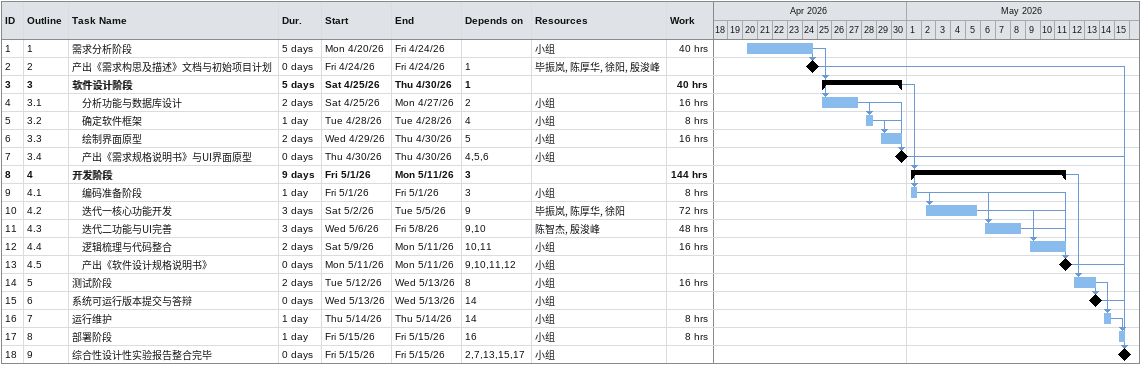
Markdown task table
| ID | WBS | Task | Duration | Start | Finish | Predecessors | Resources | Work (h) |
|---|---|---|---|---|---|---|---|---|
| 1 | 1 | 需求分析阶段 | 5d | 2026-04-20 | 2026-04-24 |  | 小组 | 40 |
| 2 | 2 | 产出《需求构思及描述》文档与初始项目计划 | 0d | 2026-04-24 | 2026-04-24 | 1 | 毕振岚, 陈厚华, 徐阳, 殷浚峰 |  |
| 3 | 3 | **软件设计阶段** | 5d | 2026-04-25 | 2026-04-30 | 1 |  | 40 |
| 4 | 3.1 | 分析功能与数据库设计 | 2d | 2026-04-25 | 2026-04-27 | 2 | 小组 | 16 |
| 5 | 3.2 | 确定软件框架 | 1d | 2026-04-28 | 2026-04-28 | 4 | 小组 | 8 |
| 6 | 3.3 | 绘制界面原型 | 2d | 2026-04-29 | 2026-04-30 | 5 | 小组 | 16 |
| 7 | 3.4 | 产出《需求规格说明书》与UI界面原型 | 0d | 2026-04-30 | 2026-04-30 | 4, 5, 6 | 小组 |  |
| 8 | 4 | **开发阶段** | 9d | 2026-05-01 | 2026-05-11 | 3 |  | 144 |
| 9 | 4.1 | 编码准备阶段 | 1d | 2026-05-01 | 2026-05-01 | 3 | 小组 | 8 |
| 10 | 4.2 | 迭代一核心功能开发 | 3d | 2026-05-02 | 2026-05-05 | 9 | 毕振岚, 陈厚华, 徐阳 | 72 |
| 11 | 4.3 | 迭代二功能与UI完善 | 3d | 2026-05-06 | 2026-05-08 | 9, 10 | 陈智杰, 殷浚峰 | 48 |
| 12 | 4.4 | 逻辑梳理与代码整合 | 2d | 2026-05-09 | 2026-05-11 | 10, 11 | 小组 | 16 |
| 13 | 4.5 | 产出《软件设计规格说明书》 | 0d | 2026-05-11 | 2026-05-11 | 9, 10, 11, 12 | 小组 |  |
| 14 | 5 | 测试阶段 | 2d | 2026-05-12 | 2026-05-13 | 8 | 小组 | 16 |
| 15 | 6 | 系统可运行版本提交与答辩 | 0d | 2026-05-13 | 2026-05-13 | 14 | 小组 |  |
| 16 | 7 | 运行维护 | 1d | 2026-05-14 | 2026-05-14 | 14 | 小组 | 8 |
| 17 | 8 | 部署阶段 | 1d | 2026-05-15 | 2026-05-15 | 16 | 小组 | 8 |
| 18 | 9 | 综合性设计性实验报告整合完毕 | 0d | 2026-05-15 | 2026-05-15 | 2, 7, 13, 15, 17 | 小组 |  |
